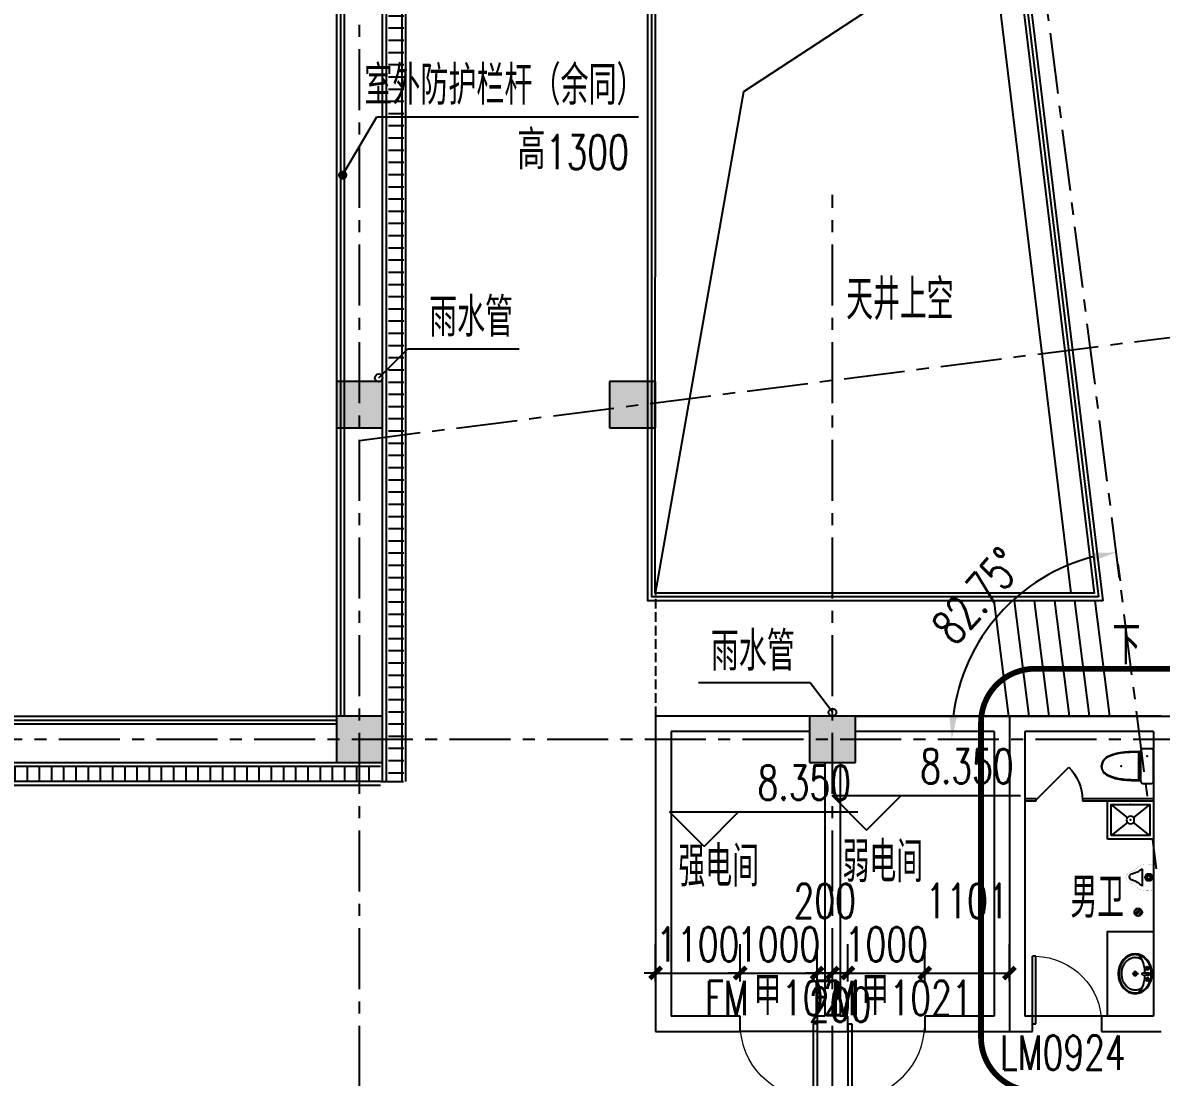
# Model space of a CAD drawing. Header units: millimetres. Extents: x -1048436 to -185795, y -983427 to 400387.
# Drawn here: x -702991 to -688188, y -192689 to -178979 of the extents above; entities that cross this region are included whole.
import ezdxf

# ---------------------------------------------------------------- set-up
doc = ezdxf.new("R2010")
doc.units = ezdxf.units.MM
doc.header["$LTSCALE"] = 500
doc.linetypes.add('DASH', pattern=[0.35, 0.25, -0.1])
doc.linetypes.add('一层轴网$0$CENTER', pattern=[50.8, 31.75, -6.35, 6.35, -6.35])
for name, color, linetype in [('COLUMN', 254, 'Continuous'), ('DIM_LEAD', 3, 'Continuous'), ('DIM_SYMB', 3, 'Continuous'), ('FUR', 55, 'Continuous'), ('PUB_DIM', 3, 'Continuous'), ('PUB_HATCH', 8, 'Continuous'), ('PUB_TEXT', 7, 'Continuous'), ('一层轴网$0$PUB_DIM', 3, 'Continuous'), ('一层轴网$0$建-轴线', 1, '一层轴网$0$CENTER'), ('建-墙', 254, 'Continuous'), ('建-墙-卫生间隔断', 220, 'Continuous'), ('建-屋面-排水沟落水口', 175, 'Continuous'), ('建-幕墙', 140, 'Continuous'), ('建-排水沟', 181, 'Continuous'), ('建-文字', 4, 'Continuous'), ('建-楼梯-扶手栏杆', 3, 'Continuous'), ('建-洁具', 55, 'Continuous'), ('建-符号', 13, 'Continuous'), ('建-符号-箭头', 13, 'Continuous'), ('建-符号-门编号', 13, 'Continuous'), ('建-门扇', 32, 'Continuous')]:
    doc.layers.add(name, color=color, linetype=linetype)
doc.layers.add('建-修改云', color=30, linetype='Continuous', plot=False)
doc.styles.add('_TCH_DIM', font='SIMPLEX', dxfattribs={"bigfont": 'GBCBIG'})
doc.styles.add('_TCH_DIM_T3', font='SIMPLEX', dxfattribs={"width": 0.705882, "bigfont": 'GBCBIG'})
doc.styles.add('_TCH_WINDOW', font='SIMPLEX', dxfattribs={"height": 3.5, "bigfont": 'GBCBIG'})
doc.styles.add('XD2008', font='xd-hzs.shx', dxfattribs={"width": 0.7, "bigfont": 'xd-hztxt.shx'})
doc.styles.add('一层轴网$0$_TCH_DIM_T3', font='SIMPLEX', dxfattribs={"width": 0.705882, "bigfont": 'GBCBIG'})
doc.dimstyles.new('_TCH_ARCH&&150', dxfattribs={"dimtxt": 446.25, "dimasz": 150, "dimexe": 375, "dimexo": 450, "dimgap": 150, "dimtad": 1, "dimdec": 0, "dimzin": 0, "dimdsep": 46, "dimtxsty": '_TCH_DIM_T3', "dimblk": 'ARCHTICK', "dimcen": 0.09, "dimclrt": 7, "dimazin": 2, "dimtfac": 1, "dimtdec": 0, "dimtix": 1, "dimtmove": 2, "dimatfit": 3, "dimldrblk": 'ARCHTICK', "dimfxl": 1, "dimtolj": 1, "dimtzin": 0, "dimarcsym": 0})
doc.dimstyles.new('一层轴网$0$_TCH_ARROW&&150', dxfattribs={"dimtxt": 446.25, "dimasz": 300, "dimexe": 375, "dimexo": 450, "dimgap": 150, "dimtad": 1, "dimdec": 0, "dimzin": 0, "dimdsep": 46, "dimtxsty": '一层轴网$0$_TCH_DIM_T3', "dimcen": 0.09, "dimclrt": 7, "dimazin": 2, "dimtfac": 1, "dimtdec": 0, "dimtix": 1, "dimtmove": 2, "dimatfit": 3, "dimfxl": 1, "dimtolj": 1, "dimtzin": 0, "dimarcsym": 0})

# ---------------------------------------------------------------- blocks, each defined once
blk = doc.blocks.new('$lvtry$00000173')
at = {"color": 0}
for p, q in [((-11, -125), (-16, -50)), ((12, -125), (16, -50)), ((-35, -219), (40, -219)), ((2, -177), (2, -260))]:
    blk.add_line(p, q, dxfattribs=at)
for centre, radius in [((-69, -62), 20.6), ((-69, -62), 15.6), ((0, -50), 15.8), ((72, -62), 20.6), ((72, -62), 15.6), ((2, -219), 23.4)]:
    blk.add_circle(centre, radius, dxfattribs=at)
blk.add_arc((1, -117), 13.9, 215.486, 324.514, dxfattribs=at)
blk.add_ellipse((2, -219), major_axis=(-259, 0), ratio=0.848663, dxfattribs=at)
for start_param, end_param in [(4.764585, 5.931457), (3.493317, 4.671733)]:
    blk.add_ellipse((2, -215), major_axis=(-259, 0), ratio=0.459125, start_param=start_param, end_param=end_param, dxfattribs=at)
for points, knots in [([(-247, -219, 0), (-247, -226, 0), (-247, -233, 0), (-245, -253, 0), (-242, -264, 0), (-234, -288, 0), (-229, -299, 0), (-216, -321, 0), (-209, -331, 0), (-192, -351, 0), (-183, -360, 0), (-162, -377, 0), (-151, -385, 0), (-127, -399, 0), (-115, -405, 0), (-88, -415, 0), (-75, -419, 0), (-47, -425, 0), (-32, -427, 0), (-4, -429, 0), (11, -429, 0), (40, -426, 0), (54, -424, 0), (82, -418, 0), (96, -413, 0), (122, -403, 0), (134, -397, 0), (158, -383, 0), (169, -375, 0), (189, -357, 0), (198, -348, 0), (215, -328, 0), (222, -318, 0), (234, -296, 0), (239, -284, 0), (246, -261, 0), (248, -249, 0), (251, -225, 0), (251, -213, 0), (249, -189, 0), (246, -177, 0), (239, -154, 0), (234, -143, 0), (222, -121, 0), (215, -110, 0), (199, -90, 0), (190, -81, 0), (170, -63, 0), (159, -55, 0), (135, -41, 0), (123, -35, 0), (97, -24, 0), (83, -20, 0), (55, -13, 0), (41, -11, 0), (12, -9, 0), (-3, -9, 0), (-31, -10, 0), (-46, -12, 0), (-74, -18, 0), (-87, -22, 0), (-114, -32, 0), (-126, -38, 0), (-150, -52, 0), (-162, -60, 0), (-182, -77, 0), (-192, -86, 0), (-209, -106, 0), (-216, -116, 0), (-228, -138, 0), (-234, -149, 0), (-242, -172, 0), (-244, -184, 0), (-247, -204, 0), (-247, -211, 0), (-247, -219, 0)], [0, 0, 0, 0, 0.105369, 0.105369, 0.278747, 0.278747, 0.452125, 0.452125, 0.625504, 0.625504, 0.798882, 0.798882, 0.97226, 0.97226, 1.145639, 1.145639, 1.319017, 1.319017, 1.492395, 1.492395, 1.665774, 1.665774, 1.839152, 1.839152, 2.01253, 2.01253, 2.185909, 2.185909, 2.359287, 2.359287, 2.532665, 2.532665, 2.706044, 2.706044, 2.879422, 2.879422, 3.0528, 3.0528, 3.226179, 3.226179, 3.399557, 3.399557, 3.572935, 3.572935, 3.746313, 3.746313, 3.919692, 3.919692, 4.09307, 4.09307, 4.266448, 4.266448, 4.439827, 4.439827, 4.613205, 4.613205, 4.786583, 4.786583, 4.959962, 4.959962, 5.13334, 5.13334, 5.306718, 5.306718, 5.480097, 5.480097, 5.653475, 5.653475, 5.826853, 5.826853, 6.000232, 6.000232, 6.17361, 6.17361, 6.283185, 6.283185, 6.283185, 6.283185]), ([(-184, -131, 0), (-185, -133, 0), (-186, -135, 0), (-191, -143, 0), (-195, -149, 0), (-201, -161, 0), (-203, -168, 0), (-207, -180, 0), (-209, -187, 0), (-211, -199, 0), (-212, -205, 0), (-212, -214, 0), (-212, -216, 0), (-212, -219, 0), (-212, -225, 0), (-212, -232, 0), (-210, -246, 0), (-208, -254, 0), (-204, -266, 0), (-202, -272, 0), (-198, -281, 0), (-196, -286, 0), (-189, -298, 0), (-185, -304, 0), (-176, -316, 0), (-171, -322, 0), (-161, -332, 0), (-156, -337, 0), (-143, -347, 0), (-135, -353, 0), (-121, -362, 0), (-116, -365, 0), (-105, -370, 0), (-100, -373, 0), (-88, -378, 0), (-82, -380, 0), (-69, -384, 0), (-63, -386, 0), (-47, -389, 0), (-38, -391, 0), (-21, -393, 0), (-12, -393, 0), (7, -394, 0), (16, -393, 0), (34, -392, 0), (43, -390, 0), (59, -387, 0), (67, -385, 0), (83, -380, 0), (91, -378, 0), (106, -372, 0), (113, -368, 0), (127, -361, 0), (133, -357, 0), (146, -348, 0), (152, -343, 0), (163, -333, 0), (169, -328, 0), (178, -317, 0), (183, -312, 0), (190, -301, 0), (194, -296, 0), (200, -284, 0), (204, -277, 0), (209, -264, 0), (210, -258, 0), (213, -246, 0), (214, -241, 0), (216, -227, 0), (216, -219, 0), (215, -206, 0), (214, -200, 0), (213, -189, 0), (211, -183, 0), (206, -167, 0), (202, -156, 0), (193, -141, 0), (190, -136, 0), (187, -131, 0)], [5.740897, 5.740897, 5.740897, 5.740897, 5.780874, 5.780874, 5.896829, 5.896829, 6.012784, 6.012784, 6.128739, 6.128739, 6.240697, 6.240697, 6.283185, 6.283185, 6.283185, 6.399826, 6.399826, 6.5409, 6.5409, 6.634, 6.634, 6.7271, 6.7271, 6.852188, 6.852188, 6.977276, 6.977276, 7.077377, 7.077377, 7.229977, 7.229977, 7.317389, 7.317389, 7.404801, 7.404801, 7.497094, 7.497094, 7.589386, 7.589386, 7.712334, 7.712334, 7.835281, 7.835281, 7.958228, 7.958228, 8.081175, 8.081175, 8.194983, 8.194983, 8.30879, 8.30879, 8.422598, 8.422598, 8.537599, 8.537599, 8.6526, 8.6526, 8.767602, 8.767602, 8.884432, 8.884432, 8.982435, 8.982435, 9.119467, 9.119467, 9.224191, 9.224191, 9.328914, 9.328914, 9.470087, 9.470087, 9.571187, 9.571187, 9.672288, 9.672288, 9.874489, 9.874489, 9.967059, 9.967059, 9.967059, 9.967059])]:
    blk.add_open_spline(points, degree=3, knots=knots, dxfattribs=at)
for p in [(1, -50), (2, -219)]:
    blk.add_point(p, dxfattribs=at)
blk = doc.blocks.new('$lvtry$00000171')
h = blk.add_hatch()
h.set_pattern_fill('ANSI31', color=256, scale=15, style=0)
h.set_pattern_definition([(45, (0, 0), (-16.838, 16.838), [])])
h.paths.add_polyline_path([(35, 17, 0.162278), (7, 31), (-49, -26, 0.162278), (-35, -54)])
h.paths.add_polyline_path([(7, 31, 0.456412), (-50, -18, 0.035489), (-49, -26)])
h.paths.add_polyline_path([(49, -11, 0.162278), (35, 17), (-35, -54, 0.162278), (-7, -68)])
h.paths.add_polyline_path([(50, -18, 0.035489), (49, -11), (-7, -68, 0.456412)])
blk.add_circle((0, -18), 50)
blk = doc.blocks.new('$lvtry$00000208')
blk.add_wipeout([(200, 0), (218, -7), (224, -20), (225, -140), (218, -158), (200, -165), (188, -180), (185, -192), (186, -199), (186, -242), (185, -285), (184, -316), (182, -346), (179, -383), (168, -451), (159, -496), (139, -560), (115, -610), (94, -637), (67, -658), (35, -671), (0, -680), (-67, -657), (-112, -615), (-138, -561), (-155, -510), (-166, -471), (-174, -424), (-181, -361), (-184, -322), (-185, -300), (-186, -257), (-186, -220), (-186, -208), (-186, -200), (-185, -192), (-190, -177), (-200, -165), (-218, -158), (-225, -140), (-225, -83), (-225, -25), (-218, -7), (-200, 0)])
at = {"color": 0, "ltscale": 100}
for p, q in [((200, -165), (-200, -165)), ((185, -192), (-185, -192))]:
    blk.add_line(p, q, dxfattribs=at)
blk.add_lwpolyline([(186, -199, -0.296302), (200, -165, 0.414214), (225, -140), (225, -25, 0.414214), (200, 0), (-200, 0, 0.414214), (-225, -25), (-225, -140, 0.413282), (-200, -165, -0.238932), (-185, -192), (-186, -208), (-186, -232), (-185, -282), (-184, -322), (-182, -348), (-180, -374), (-176, -409), (-172, -439), (-168, -459), (-163, -482), (-147, -538), (-129, -583, 0.10752), (-88, -643, 0.100512), (-43, -668), (0, -680), (35, -671), (67, -658), (94, -637), (115, -610), (132, -576), (145, -543), (159, -496), (177, -405), (179, -383), (182, -346), (185, -285)], format="xyb", close=True)
blk.add_lwpolyline([(186, -202), (186, -199)])
for points in [[(-181, -191), (-181, -230), (-181, -261), (-179, -322), (-177, -353), (-171, -414), (-166, -444), (-156, -490), (-152, -505), (-145, -528), (-143, -535), (-139, -546), (-137, -550), (-135, -558), (-133, -562), (-129, -573), (-125, -580), (-118, -594), (-115, -601), (-106, -614), (-102, -620), (-93, -632), (-87, -637), (-79, -644), (-76, -646), (-71, -650), (-67, -652), (-61, -655), (-58, -657), (-51, -660), (-48, -661), (-37, -665), (-30, -667), (-14, -671), (-7, -673), (1, -675)], [(181, -191), (181, -230), (181, -261), (179, -322), (177, -353), (171, -414), (166, -444), (156, -490), (152, -505), (145, -528), (143, -535), (139, -546), (137, -550), (135, -558), (133, -562), (129, -573), (125, -580), (118, -594), (115, -601), (106, -614), (102, -620), (93, -632), (87, -637), (79, -644), (76, -646), (71, -650), (67, -652), (61, -655), (58, -657), (51, -660), (48, -661), (37, -665), (30, -667), (14, -671), (7, -673), (-1, -675)]]:
    blk.add_open_spline(points, degree=3, knots=[0, 0, 0, 0, 92.762674, 92.762674, 185.525347, 185.525347, 278.288021, 278.288021, 324.669358, 324.669358, 347.860026, 347.860026, 359.45536, 359.45536, 371.050694, 371.050694, 394.241363, 394.241363, 417.432031, 417.432031, 440.6227, 440.6227, 463.813368, 463.813368, 475.408702, 475.408702, 487.004036, 487.004036, 498.599371, 498.599371, 510.194705, 510.194705, 533.385373, 533.385373, 556.576042, 556.576042, 556.576042, 556.576042], dxfattribs=at)
at = {"color": 0}
for p in [(-129, -83), (-1, -421)]:
    blk.add_point(p, dxfattribs=at)
blk = doc.blocks.new('*D2935')
at = {"layer": 'Defpoints', "color": 0, "transparency": 16777216}
for p in [(64554, 22528), (63502, 21811), (62151, 19800), (64901, 19800)]:
    blk.add_point(p, dxfattribs=at)
at = {"layer": '一层轴网$0$PUB_DIM', "color": 0, "lineweight": -2, "transparency": 16777216}
for p, q in [((64611, 22081), (64639, 21858)), ((62601, 19800), (62826, 19800))]:
    blk.add_line(p, q, dxfattribs=at)
blk.add_arc((64901, 19800), 2450, 104.2683, 172.9793, dxfattribs=at)
at = {"layer": '一层轴网$0$PUB_DIM', "color": 0, "transparency": 16777216}
for points in [[(64288, 22223), (64306, 22125), (64592, 22230)], [(62519, 20096), (62420, 20102), (62451, 19800)]]:
    blk.add_solid(points, dxfattribs=at)
at = {"layer": '一层轴网$0$PUB_DIM', "color": 7, "transparency": 16777216, "insert": (62783, 21666), "char_height": 446.2, "attachment_point": 5, "rotation": 48.6238, "style": '一层轴网$0$_TCH_DIM_T3'}
blk.add_mtext('\\A1;82.75°', dxfattribs=at)
blk = doc.blocks.new('M_E14')
blk.add_line((-116, -146), (109, -146))
at = {"const_width": 1.5}
for points in [[(-185, 0), (-185, -10), (-165, -10)], [(-185, 0), (185, 0), (185, -10), (165, -10)], [(-137, -207), (-146, -194), (-153, -182), (-159, -172), (-163, -162), (-166, -154), (-168, -146), (-169, -139), (-170, -133), (-171, -127), (-172, -121), (-172, -115), (-173, -110), (-173, -104), (-173, -98), (-173, -92), (-173, -86), (-173, -79), (-173, -72), (-172, -64), (-171, -54), (-170, -44), (-168, -31), (-166, -17), (-164, -9)], [(128, -215), (138, -202), (145, -191), (152, -180), (156, -171), (160, -163), (162, -156), (164, -149), (165, -142), (166, -136), (167, -130), (168, -125), (169, -119), (170, -114), (170, -108), (170, -102), (171, -96), (171, -89), (171, -82), (171, -73), (171, -64), (170, -53), (169, -41), (167, -27), (165, -10)], [(166, -14), (165, -9)], [(-137, -205), (-127, -214)], [(-130, -211), (-128, -213), (-120, -221), (-113, -229), (-107, -236), (-102, -244), (-98, -251), (-93, -259), (-90, -266), (-86, -274), (-83, -281), (-80, -288), (-77, -295), (-74, -302), (-71, -308), (-68, -314), (-65, -320), (-62, -325), (-58, -330), (-55, -334), (-51, -338), (-47, -342), (-43, -345), (-39, -348), (-34, -351), (-30, -353), (-25, -355), (-20, -357), (-15, -358), (-10, -359), (-5, -360), (0, -360), (0, -360)], [(120, -218), (119, -220), (110, -227), (103, -235), (97, -242), (91, -249), (86, -256), (81, -264), (77, -271), (73, -278), (70, -285), (66, -292), (63, -299), (60, -306), (57, -312), (53, -318), (50, -323), (46, -328), (42, -332), (38, -337), (34, -340), (30, -344), (26, -347), (22, -350), (17, -352), (12, -354), (8, -356), (3, -357), (-1, -358)], [(129, -212), (117, -220)]]:
    blk.add_lwpolyline(points, dxfattribs=at)
for radius in [47.3, 34.6, 22.1]:
    blk.add_circle((-4, -62), radius)
for centre, radius, start, end in [((-387, -363), 346, 14.0616, 38.7001), ((331, -366), 312, 135.2868, 164.3913), ((-10, -276), 40.9, 183.6565, 351.9398)]:
    blk.add_arc(centre, radius, start, end)
at = {"width": 0.8, "flags": 9}
for tag in ['XSIZE', 'YSIZE']:
    blk.add_attdef(tag, (0, 0), '', height=0.5, dxfattribs=at)
blk = doc.blocks.new('A$C708231ED')
at = {"layer": 'DIM_LEAD'}
for p, q in [((123457, 59923), (123835, 60301)), ((123835, 60301), (125285, 60301)), ((129066, 55958), (127616, 55958)), ((129357, 55574), (129066, 55958))]:
    blk.add_line(p, q, dxfattribs=at)
at = {"layer": '建-屋面-排水沟落水口'}
for centre in [(123457, 59923), (129357, 55574)]:
    blk.add_circle(centre, 50, dxfattribs=at)
at = {"layer": 'PUB_TEXT', "style": '_TCH_DIM'}
for p in [(124111, 60458), (127774, 56115)]:
    blk.add_text('雨水管', height=506.4, dxfattribs=at).set_placement(p)
blk = doc.blocks.new('sdskdfjhsk')
at = {"layer": '建-幕墙'}
blk.add_line((-690424, -177619), (-689364, -186394), dxfattribs=at)
blk = doc.blocks.new('_ArchTick')
at = {"color": 0, "linetype": 'ByBlock', "const_width": 0.4}
blk.add_lwpolyline([(-0.5, -0.5), (0.5, 0.5)], dxfattribs=at)
blk = doc.blocks.new('*D1402')
at = {"layer": 'Defpoints', "color": 0, "transparency": 16777216}
for p in [(-693663, -191334), (-694763, -191895), (-693663, -191895)]:
    blk.add_point(p, dxfattribs=at)
at = {"layer": 'PUB_DIM', "color": 0, "lineweight": -2, "transparency": 16777216}
for p, q in [((-694763, -191445), (-694763, -190959)), ((-693663, -191445), (-693663, -190959)), ((-694763, -191334), (-694913, -191334)), ((-694763, -191334), (-693663, -191334)), ((-693663, -191334), (-693513, -191334))]:
    blk.add_line(p, q, dxfattribs=at)
at = {"layer": 'PUB_DIM', "color": 0, "lineweight": -2, "transparency": 16777216, "xscale": 150, "yscale": 150, "zscale": 150}
blk.add_blockref('_ArchTick', (-694763, -191334), dxfattribs=at)
at = {"layer": 'PUB_DIM', "color": 0, "lineweight": -2, "transparency": 16777216, "xscale": 150, "yscale": 150, "zscale": 150, "rotation": 180}
blk.add_blockref('_ArchTick', (-693663, -191334), dxfattribs=at)
at = {"layer": 'PUB_DIM', "color": 7, "transparency": 16777216, "insert": (-694213, -190961), "char_height": 446.2, "attachment_point": 5, "style": '_TCH_DIM_T3'}
blk.add_mtext('\\A1;1100', dxfattribs=at)
blk = doc.blocks.new('*D1403')
at = {"layer": 'Defpoints', "color": 0, "transparency": 16777216}
for p in [(-692663, -191334), (-693663, -191895), (-692663, -191895)]:
    blk.add_point(p, dxfattribs=at)
at = {"layer": 'PUB_DIM', "color": 0, "lineweight": -2, "transparency": 16777216}
for p, q in [((-693663, -191445), (-693663, -190959)), ((-692663, -191445), (-692663, -190959)), ((-693663, -191334), (-693813, -191334)), ((-693663, -191334), (-692663, -191334)), ((-692663, -191334), (-692513, -191334))]:
    blk.add_line(p, q, dxfattribs=at)
at = {"layer": 'PUB_DIM', "color": 0, "lineweight": -2, "transparency": 16777216, "xscale": 150, "yscale": 150, "zscale": 150}
blk.add_blockref('_ArchTick', (-693663, -191334), dxfattribs=at)
at = {"layer": 'PUB_DIM', "color": 0, "lineweight": -2, "transparency": 16777216, "xscale": 150, "yscale": 150, "zscale": 150, "rotation": 180}
blk.add_blockref('_ArchTick', (-692663, -191334), dxfattribs=at)
at = {"layer": 'PUB_DIM', "color": 7, "transparency": 16777216, "insert": (-693163, -190961), "char_height": 446.2, "attachment_point": 5, "style": '_TCH_DIM_T3'}
blk.add_mtext('\\A1;1000', dxfattribs=at)
blk = doc.blocks.new('*D1404')
at = {"layer": 'Defpoints', "color": 0, "transparency": 16777216}
for p in [(-692463, -191334), (-692663, -191895), (-692463, -191895)]:
    blk.add_point(p, dxfattribs=at)
at = {"layer": 'PUB_DIM', "color": 0, "lineweight": -2, "transparency": 16777216}
for p, q in [((-692663, -191445), (-692663, -190959)), ((-692463, -191445), (-692463, -190959)), ((-692663, -191334), (-692813, -191334)), ((-692663, -191334), (-692463, -191334)), ((-692463, -191334), (-692313, -191334))]:
    blk.add_line(p, q, dxfattribs=at)
at = {"layer": 'PUB_DIM', "color": 0, "lineweight": -2, "transparency": 16777216, "xscale": 150, "yscale": 150, "zscale": 150}
blk.add_blockref('_ArchTick', (-692663, -191334), dxfattribs=at)
at = {"layer": 'PUB_DIM', "color": 0, "lineweight": -2, "transparency": 16777216, "xscale": 150, "yscale": 150, "zscale": 150, "rotation": 180}
blk.add_blockref('_ArchTick', (-692463, -191334), dxfattribs=at)
at = {"layer": 'PUB_DIM', "color": 7, "transparency": 16777216, "insert": (-692563, -190397), "char_height": 446.2, "attachment_point": 5, "style": '_TCH_DIM_T3'}
blk.add_mtext('\\A1;200', dxfattribs=at)
blk = doc.blocks.new('*D1405')
at = {"layer": 'Defpoints', "color": 0, "transparency": 16777216}
for p in [(-692263, -191334), (-692463, -191895), (-692263, -191895)]:
    blk.add_point(p, dxfattribs=at)
at = {"layer": 'PUB_DIM', "color": 0, "lineweight": -2, "transparency": 16777216}
for p, q in [((-692463, -191445), (-692463, -190959)), ((-692263, -191445), (-692263, -190959)), ((-692463, -191334), (-692613, -191334)), ((-692463, -191334), (-692263, -191334)), ((-692263, -191334), (-692113, -191334))]:
    blk.add_line(p, q, dxfattribs=at)
at = {"layer": 'PUB_DIM', "color": 0, "lineweight": -2, "transparency": 16777216, "xscale": 150, "yscale": 150, "zscale": 150}
blk.add_blockref('_ArchTick', (-692463, -191334), dxfattribs=at)
at = {"layer": 'PUB_DIM', "color": 0, "lineweight": -2, "transparency": 16777216, "xscale": 150, "yscale": 150, "zscale": 150, "rotation": 180}
blk.add_blockref('_ArchTick', (-692263, -191334), dxfattribs=at)
at = {"layer": 'PUB_DIM', "color": 7, "transparency": 16777216, "insert": (-692363, -191747), "char_height": 446.2, "attachment_point": 5, "style": '_TCH_DIM_T3'}
blk.add_mtext('\\A1;200', dxfattribs=at)
blk = doc.blocks.new('*D1406')
at = {"layer": 'Defpoints', "color": 0, "transparency": 16777216}
for p in [(-691263, -191334), (-692263, -191895), (-691263, -191895)]:
    blk.add_point(p, dxfattribs=at)
at = {"layer": 'PUB_DIM', "color": 0, "lineweight": -2, "transparency": 16777216}
for p, q in [((-692263, -191445), (-692263, -190959)), ((-691263, -191445), (-691263, -190959)), ((-692263, -191334), (-692413, -191334)), ((-692263, -191334), (-691263, -191334)), ((-691263, -191334), (-691113, -191334))]:
    blk.add_line(p, q, dxfattribs=at)
at = {"layer": 'PUB_DIM', "color": 0, "lineweight": -2, "transparency": 16777216, "xscale": 150, "yscale": 150, "zscale": 150}
blk.add_blockref('_ArchTick', (-692263, -191334), dxfattribs=at)
at = {"layer": 'PUB_DIM', "color": 0, "lineweight": -2, "transparency": 16777216, "xscale": 150, "yscale": 150, "zscale": 150, "rotation": 180}
blk.add_blockref('_ArchTick', (-691263, -191334), dxfattribs=at)
at = {"layer": 'PUB_DIM', "color": 7, "transparency": 16777216, "insert": (-691763, -190961), "char_height": 446.2, "attachment_point": 5, "style": '_TCH_DIM_T3'}
blk.add_mtext('\\A1;1000', dxfattribs=at)
blk = doc.blocks.new('*D1407')
at = {"layer": 'Defpoints', "color": 0, "transparency": 16777216}
for p in [(-690162, -191334), (-691263, -191895), (-690162, -191895)]:
    blk.add_point(p, dxfattribs=at)
at = {"layer": 'PUB_DIM', "color": 0, "lineweight": -2, "transparency": 16777216}
for p, q in [((-691263, -191445), (-691263, -190959)), ((-690162, -191445), (-690162, -190959)), ((-691263, -191334), (-690162, -191334))]:
    blk.add_line(p, q, dxfattribs=at)
at = {"layer": 'PUB_DIM', "color": 0, "lineweight": -2, "transparency": 16777216, "xscale": 150, "yscale": 150, "zscale": 150, "rotation": 180}
blk.add_blockref('_ArchTick', (-691263, -191334), dxfattribs=at)
at = {"layer": 'PUB_DIM', "color": 0, "lineweight": -2, "transparency": 16777216, "xscale": 150, "yscale": 150, "zscale": 150}
blk.add_blockref('_ArchTick', (-690162, -191334), dxfattribs=at)
at = {"layer": 'PUB_DIM', "color": 7, "transparency": 16777216, "insert": (-690712, -190397), "char_height": 446.2, "attachment_point": 5, "style": '_TCH_DIM_T3'}
blk.add_mtext('\\A1;1101', dxfattribs=at)
blk = doc.blocks.new('$DorLib2D$00000001')
for p, q in [((0.45, 0.975), (0.5, 0.975)), ((0.45, 0), (0.45, 0.975)), ((0.5, 0), (0.5, 0.975)), ((0.5, 0), (0.45, 0))]:
    blk.add_line(p, q)
at = {"lineweight": 13}
blk.add_arc((0.475, 0), 0.975, 91.4693, 180, dxfattribs=at)
blk = doc.blocks.new('$DorLib2D$00000114')
at = {"color": 0}
blk.add_line((0.5, 0), (-0.207, 0.707), dxfattribs=at)
blk.add_arc((0.5, 0), 1, 135, 180, dxfattribs=at)
blk = doc.blocks.new('$lvtry$00000191')
at = {"color": 0}
blk.add_wipeout([(300, -500), (300, 0), (-300, 0), (-300, -500)], dxfattribs=at)
for p, q in [((-250, -50), (-39, -219)), ((39, -219), (250, -50)), ((-250, -450), (-39, -281)), ((39, -281), (250, -450))]:
    blk.add_line(p, q, dxfattribs=at)
for points in [[(300, -500), (300, 0), (-300, 0), (-300, -500)], [(250, -450), (250, -50), (-250, -50), (-250, -450)]]:
    blk.add_lwpolyline(points, close=True, dxfattribs=at)
blk.add_circle((0, -250), 50, dxfattribs=at)
for p in [(0, -50), (0, -250)]:
    blk.add_point(p, dxfattribs=at)
blk = doc.blocks.new('一层轴网')
at = {"layer": '一层轴网$0$建-轴线', "ltscale": 0.05}
for p, q in [((65115, 18116.1), (56955.6, 82276.4)), ((54750.7, 23686.4), (76256.3, 26421.3)), ((-2500, 19800), (77110, 19800))]:
    blk.add_line(p, q, dxfattribs=at)
for points in [[(54750, -2500), (54750, 82276.4)], [(60900, -2500), (60900, 26879.1)]]:
    blk.add_lwpolyline(points, dxfattribs=at)
at = {"layer": '一层轴网$0$PUB_DIM'}
dim = blk.add_angular_dim_3p(base=(63501.6, 21810.9), center=(64900.9, 19800), p1=(64554, 22527.8), p2=(62151.1, 19800), dimstyle='一层轴网$0$_TCH_ARROW&&150', dxfattribs=at)
dim.commit()
dim.dimension.update_dxf_attribs({"geometry": '*D2935', "text_midpoint": (62782.6, 21666)})

msp = doc.modelspace()

# ---------------------------------------------------------------- hatches: boundary and pattern name
at = {"layer": 'PUB_HATCH'}
for points in [[(-698912.7, -183644.8), (-698912.7, -184244.8), (-698312.7, -184244.8), (-698312.7, -183644.8)], [(-695362.7, -183644.8), (-695362.7, -184244.8), (-694762.7, -184244.8), (-694762.7, -183644.8)], [(-698912.7, -187994.8), (-698912.7, -188594.8), (-698312.7, -188594.8), (-698312.7, -187994.8)], [(-692762.7, -187994.8), (-692762.7, -188594.8), (-692162.7, -188594.8), (-692162.7, -187994.8)]]:
    msp.add_hatch(color=256, dxfattribs=at).paths.add_polyline_path(points)
at = {"layer": '建-排水沟'}
h = msp.add_hatch(dxfattribs=at)
h.set_pattern_fill('ANSI31', color=8, scale=50, angle=-225, style=0)
h.set_pattern_definition([(180, (-706285.97, -180633.88), (-2e-13, -158.75), [])])
h.paths.add_polyline_path([(-698036, -161962.9), (-698236, -161988.3), (-698236, -188845), (-698036, -188845)])
h.paths.add_polyline_path([(-698236, -161786.7), (-698036, -161761.2), (-698036, -148418.1), (-698236, -148418.1)])
h = msp.add_hatch(dxfattribs=at)
h.set_pattern_fill('ANSI31', color=8, scale=50, angle=-315, style=0)
h.set_pattern_definition([(90, (-730554.7, -180594.8), (-158.75, 2e-13), [])])
h.paths.add_polyline_path([(-698338.9, -188844.8), (-698338.9, -188644.8), (-716487.9, -188644.8), (-716487.9, -188844.8)])

# ---------------------------------------------------------------- linework, layer by layer
for p, q in [((-698911.8, -154465.5), (-698911.8, -187993.6)), ((-690363.6, -186494), (-690172.8, -187994)), ((-690101.5, -186494), (-689910.7, -187994)), ((-689839.4, -186494), (-689648.6, -187994)), ((-689577.3, -186494), (-689386.5, -187994)), ((-689315.2, -186494), (-689124.4, -187994)), ((-689053.1, -186494), (-688862.3, -187994))]:
    msp.add_line(p, q)
msp.add_lwpolyline([(-707520, -179926.5, 0.2039591), (-702611.7, -168395.7), (-702610.9, -148418.4)], format="xyb")
for points in [[(-690126.4, -177582.6), (-689061.8, -186394), (-694767.7, -186394.1), (-694762.1, -178172.1), (-690126.4, -177582.6)], [(-689061.8, -186394), (-694767.7, -186394.1), (-694762.1, -178172.1), (-690126.4, -177582.6)], [(-692162.7, -187995.1), (-686612.7, -187995.1)]]:
    msp.add_lwpolyline(points)
at = {"linetype": 'Continuous', "ltscale": 10000}
msp.add_lwpolyline([(-694762.1, -186394), (-693617.3, -179872.4), (-690126.4, -177582.6)], dxfattribs=at)
at = {"layer": 'COLUMN'}
for p, q in [((-698912.7, -183644.8), (-698912.7, -184244.8)), ((-698312.7, -183644.8), (-698912.7, -183644.8)), ((-698312.7, -184244.8), (-698312.7, -183644.8)), ((-695362.7, -183644.8), (-695362.7, -184244.8)), ((-694762.7, -183644.8), (-695362.7, -183644.8)), ((-694762.7, -184244.8), (-694762.7, -183644.8)), ((-698912.7, -184244.8), (-698312.7, -184244.8)), ((-695362.7, -184244.8), (-694762.7, -184244.8)), ((-698912.7, -187994.8), (-698912.7, -188594.8)), ((-698312.7, -187994.8), (-698912.7, -187994.8)), ((-698312.7, -188594.8), (-698312.7, -187994.8)), ((-692762.7, -187994.8), (-692762.7, -188594.8)), ((-692162.7, -187994.8), (-692762.7, -187994.8)), ((-692162.7, -188594.8), (-692162.7, -187994.8)), ((-698912.7, -188594.8), (-698312.7, -188594.8)), ((-692762.7, -188594.8), (-692162.7, -188594.8))]:
    msp.add_line(p, q, dxfattribs=at)
at = {"layer": 'DIM_LEAD'}
for p, q in [((-698831.8, -180960.1), (-698388.3, -180201.9)), ((-698831.8, -180960.1), (-698388.3, -180201.9)), ((-698388.3, -180201.9), (-694982.8, -180201.9))]:
    msp.add_line(p, q, dxfattribs=at)
at = {"layer": 'DIM_LEAD', "const_width": 60}
msp.add_lwpolyline([(-698846.9, -180986, 1), (-698816.6, -180934.2, 1)], format="xyb", close=True, dxfattribs=at)
msp.add_lwpolyline([(-698846.9, -180986, 1), (-698816.6, -180934.2, 1)], format="xyb", close=True, dxfattribs=at)
at = {"layer": 'DIM_SYMB'}
msp.add_lwpolyline([(-688978.6, -187080, 0, 0, 0), (-689821.8, -187187.2, 120, 0, 0), (-690268.2, -187244, 0, 0, 0)], format="xyseb", dxfattribs=at)
at = {"layer": '建-修改云'}
msp.add_line((-688287.7, -191894), (-688887.7, -191894), dxfattribs=at)
at = {"layer": '建-墙', "linetype": 'DASH'}
msp.add_line((-694760.9, -187994), (-694760.9, -186394), dxfattribs=at)
at = {"layer": '建-墙'}
for p, q in [((-694762.1, -187995.1), (-694762.1, -192094)), ((-692762.7, -187995.1), (-694762.1, -187995.1)), ((-690162.1, -187994), (-692462.2, -187994)), ((-690162.1, -187994), (-690162.1, -192094)), ((-690162.1, -187994), (-690162.1, -192094)), ((-688187.7, -187994), (-690162.1, -187994)), ((-694562.1, -188195.1), (-694562.1, -191894)), ((-692762.7, -188195.1), (-694562.1, -188195.1)), ((-690362.1, -188194), (-692162.7, -188194)), ((-690362.1, -188194), (-690362.1, -191894)), ((-689962.1, -188194), (-689962.1, -191894)), ((-688287.7, -188194), (-689962.1, -188194)), ((-692562.1, -188594.8), (-692562.1, -191894)), ((-692362.1, -188594.8), (-692362.1, -191894)), ((-688287.7, -188994), (-688287.7, -189069)), ((-688287.7, -189069), (-688287.7, -189769)), ((-688287.7, -189769), (-688287.7, -191894)), ((-693662.1, -191894), (-694562.1, -191894)), ((-693662.1, -192094), (-693662.1, -191894)), ((-692562.1, -191894), (-692662.1, -191894)), ((-692662.1, -191894), (-692662.1, -192094)), ((-692262.2, -191894), (-692362.1, -191894)), ((-692262.2, -192094), (-692262.2, -191894)), ((-690362.1, -191894), (-691262.2, -191894)), ((-691262.2, -191894), (-691262.2, -192094)), ((-689862.7, -191894), (-689962.1, -191894)), ((-689862.7, -192094), (-689862.7, -191894)), ((-688287.7, -191894), (-688962.7, -191894)), ((-688962.7, -191894), (-688962.7, -192094)), ((-694762.1, -192094), (-693662.1, -192094)), ((-692662.1, -192094), (-692462.1, -192094)), ((-692462.1, -192094), (-692262.2, -192094)), ((-691262.2, -192094), (-690162.1, -192094)), ((-690162.1, -192094), (-689862.7, -192094)), ((-688962.7, -192094), (-688187.7, -192094))]:
    msp.add_line(p, q, dxfattribs=at)
at = {"layer": '建-墙', "linetype": 'Continuous', "ltscale": 50}
msp.add_lwpolyline([(-717362.7, -187994), (-698912.6, -187994.4)], dxfattribs=at)
at = {"layer": '建-墙-卫生间隔断'}
for p, q in [((-689812.7, -189069), (-689962.7, -189069)), ((-689962.7, -189069), (-689962.7, -189094)), ((-689962.7, -189094), (-689812.7, -189094)), ((-689812.7, -189094), (-689812.7, -189069)), ((-688287.7, -189069), (-689212.7, -189069)), ((-689212.7, -189069), (-689212.7, -189094)), ((-689212.7, -189094), (-688287.7, -189094))]:
    msp.add_line(p, q, dxfattribs=at)
at = {"layer": '建-排水沟'}
msp.add_line((-698339.2, -188845), (-698039.2, -188845), dxfattribs=at)
for points in [[(-698312.9, -188845), (-698311.9, -161994.7)], [(-698262.9, -188845), (-698261.9, -161988.3)], [(-698061.9, -161962.9), (-698062.9, -188845)], [(-698011.9, -161956.6), (-698012.9, -188845)], [(-716487.8, -188594.8), (-698339.2, -188594.8)], [(-716487.8, -188644.8), (-698339.2, -188644.8)], [(-698339.2, -188844.8), (-716487.8, -188844.8)], [(-698339.2, -188894.8), (-716487.8, -188894.8)]]:
    msp.add_lwpolyline(points, dxfattribs=at)
at = {"layer": '建-楼梯-扶手栏杆'}
for p, q in [((-698861.8, -154215.5), (-698861.8, -187993.6)), ((-698811.8, -154165.5), (-698811.8, -187993.6)), ((-704462.7, -188044.8), (-698912.6, -188044.8)), ((-704462.7, -188094.8), (-698912.6, -188094.8))]:
    msp.add_line(p, q, dxfattribs=at)
for points in [[(-707485.3, -179962.6, 0.2039591), (-702561.7, -168395.7), (-702561.4, -148397.1)], [(-707450.7, -179998.6, 0.2039591), (-702511.7, -168395.7), (-702511.4, -148418.4)]]:
    msp.add_lwpolyline(points, format="xyb", dxfattribs=at)
for points in [[(-688949, -186494), (-694862.1, -186494), (-694862.1, -178084), (-690039.2, -177470.7)], [(-689005.4, -186444), (-694812.1, -186444), (-694812.1, -178128.1), (-690082.8, -177526.6)]]:
    msp.add_lwpolyline(points, close=True, dxfattribs=at)
at = {"layer": '建-洁具'}
msp.add_lwpolyline([(-688287.7, -191894), (-688887.7, -191894), (-688887.7, -190794), (-688287.7, -190794)], dxfattribs=at)
at = {"layer": '建-符号'}
for p, q in [((-692018, -189475.2), (-692468, -189025.2)), ((-692468, -189025.2), (-690017, -189025.2)), ((-692018, -189475.2), (-691568, -189025.2)), ((-694132.9, -189690.2), (-694582.9, -189240.2)), ((-694582.9, -189240.2), (-692131.9, -189240.2)), ((-694132.9, -189690.2), (-693682.9, -189240.2))]:
    msp.add_line(p, q, dxfattribs=at)
at = {"layer": '建-门扇'}
for p, q in [((-688962.7, -191894), (-689862.7, -191894)), ((-692662.1, -192094), (-693662.1, -192094)), ((-691262.2, -192094), (-692262.2, -192094))]:
    msp.add_line(p, q, dxfattribs=at)

# ---------------------------------------------------------------- block references
at = {"layer": 'FUR', "rotation": 270}
msp.add_blockref('M_E14', (-688287.7, -190094), dxfattribs=at)
at = {"layer": '建-墙-卫生间隔断', "xscale": 600, "yscale": -600, "zscale": 25, "rotation": 179.9999999998816}
msp.add_blockref('$DorLib2D$00000114', (-689512.7, -189081.5), dxfattribs=at)
at = {"layer": '建-洁具', "xscale": -1, "yscale": -1, "rotation": 90}
msp.add_blockref('$lvtry$00000208', (-688287.7, -188644), dxfattribs=at)
at = {"layer": '建-洁具'}
msp.add_blockref('$lvtry$00000171', (-688487.2, -190525.1), dxfattribs=at)
at = {"layer": '建-洁具', "yscale": -1, "rotation": 90.00000000000001}
msp.add_blockref('$lvtry$00000173', (-688307.7, -191345.6), dxfattribs=at)
at = {"layer": '建-门扇'}
ref = msp.add_blockref('$DorLib2D$00000001', (-689412.7, -191994), dxfattribs=dict(at, xscale=900, yscale=-900, zscale=200, rotation=180))
ref.add_attrib('A', 'LM0924', (-690282.7, -192592.1), dxfattribs={"layer": '建-符号-门编号', "height": 446.25, "style": '_TCH_WINDOW', "width": 0.705882})
at = {"layer": '建-门扇', "yscale": 1000, "zscale": 200, "rotation": 180}
for p, xscale in [((-693162.1, -191994), -1000), ((-691762.2, -191994), 1000)]:
    msp.add_blockref('$DorLib2D$00000001', p, dxfattribs=dict(at, xscale=xscale))

# ---------------------------------------------------------------- texts
at = {"layer": 'PUB_TEXT', "style": '_TCH_DIM'}
for s, height, p in [('室外防护栏杆（余同）', 506.38, (-698551.2, -180044.4)), ('高', 506.4, (-696558.9, -180884.4)), ('下', 506.4, (-688822.3, -187322.6))]:
    msp.add_text(s, height=height, dxfattribs=at).set_placement(p)
at = {"layer": 'PUB_TEXT', "style": '_TCH_DIM', "width": 0.705882}
msp.add_text('1300', height=446.25, dxfattribs=at).set_placement((-696190.3, -180884.4))
at = {"layer": '建-文字'}
for s, height, style, width, p in [('天井上空', 525, 'XD2008', 0.7, (-692284, -182839.3)), ('8.350', 446.25, '_TCH_DIM', 0.705882, (-691322, -188867.7)), ('8.350', 446.25, '_TCH_DIM', 0.705882, (-693436.9, -189082.7)), ('强电间', 525, 'XD2008', 0.7, (-694466.1, -190209.9)), ('弱电间', 525, 'XD2008', 0.7, (-692331.7, -190153)), ('男卫', 525, 'XD2008', 0.7, (-689368.4, -190615.5))]:
    msp.add_text(s, height=height, dxfattribs=dict(at, style=style, width=width)).set_placement(p)
at = {"layer": '建-符号-门编号', "style": '_TCH_WINDOW'}
for p in [(-693488.9, -191881.5), (-692089.1, -191881.5)]:
    msp.add_text('甲', height=506.4, dxfattribs=at).set_placement(p)
at = {"layer": '建-符号-门编号', "style": '_TCH_WINDOW', "width": 0.705882}
for s, p in [('FM', (-694118.9, -191881.5)), ('1021', (-693120.3, -191881.5)), ('FM', (-692719.1, -191881.5)), ('1021', (-691720.4, -191881.5))]:
    msp.add_text(s, height=446.25, dxfattribs=at).set_placement(p)

# ---------------------------------------------------------------- dimensions: what is measured, and where the dimension line sits
at = {"layer": 'PUB_DIM'}
for base, p1, p2, picture, middle in [((-692462.7, -191334.4), (-692662.7, -191894.8), (-692462.7, -191894.8), '*D1404', (-692562.7, -190396.9)), ((-690162.1, -191334.4), (-691262.7, -191894.8), (-690162.1, -191894.8), '*D1407', (-690712.4, -190396.9)), ((-692262.7, -191334.4), (-692462.7, -191894.8), (-692262.7, -191894.8), '*D1405', (-692362.7, -191746.9))]:
    dim = msp.add_linear_dim(base=base, p1=p1, p2=p2, angle=0, dimstyle='_TCH_ARCH&&150', dxfattribs=at)
    dim.commit()
    dim.dimension.update_dxf_attribs({"geometry": picture, "text_midpoint": middle, "dimtype": 129})
for p1, p2, picture, middle in [((-694762.7, -191894.8), (-693662.7, -191894.8), '*D1402', (-694212.7, -190961.3)), ((-693662.7, -191894.8), (-692662.7, -191894.8), '*D1403', (-693162.7, -190961.3)), ((-692262.7, -191894.8), (-691262.7, -191894.8), '*D1406', (-691762.7, -190961.3))]:
    dim = msp.add_aligned_dim(p1=p1, p2=p2, distance=560.4, dimstyle='_TCH_ARCH&&150', dxfattribs=at)
    dim.commit()
    dim.dimension.update_dxf_attribs({"geometry": picture, "text_midpoint": middle})

# ---------------------------------------------------------------- next in the draw order: linework, layer by layer
at = {"layer": '建-墙'}
msp.add_line((-688287.7, -188194), (-688287.7, -188994), dxfattribs=at)
at = {"layer": '建-符号-箭头', "linetype": 'DASH', "ltscale": 2, "const_width": 75}
msp.add_lwpolyline([(-690531.2, -188078, -0.4142136), (-689831.2, -187378), (-686629.7, -187378, -0.4142136), (-685929.7, -188078), (-685929.7, -192170.2, -0.4142136), (-686629.7, -192870.2), (-689831.2, -192870.2, -0.4142136), (-690531.2, -192170.2)], format="xyb", close=True, dxfattribs=at)

# ---------------------------------------------------------------- next in the draw order: block references
for name, p in [('一层轴网', (-753362.7, -208094.8)), ('A$C708231ED', (-821819.6, -243518.5)), ('sdskdfjhsk', (0, 0))]:
    msp.add_blockref(name, p)

# ---------------------------------------------------------------- next in the draw order: block references
at = {"layer": '建-洁具', "yscale": -1, "rotation": 180}
msp.add_blockref('$lvtry$00000191', (-688587.7, -189094), dxfattribs=at)

doc.saveas('drawing.dxf')
